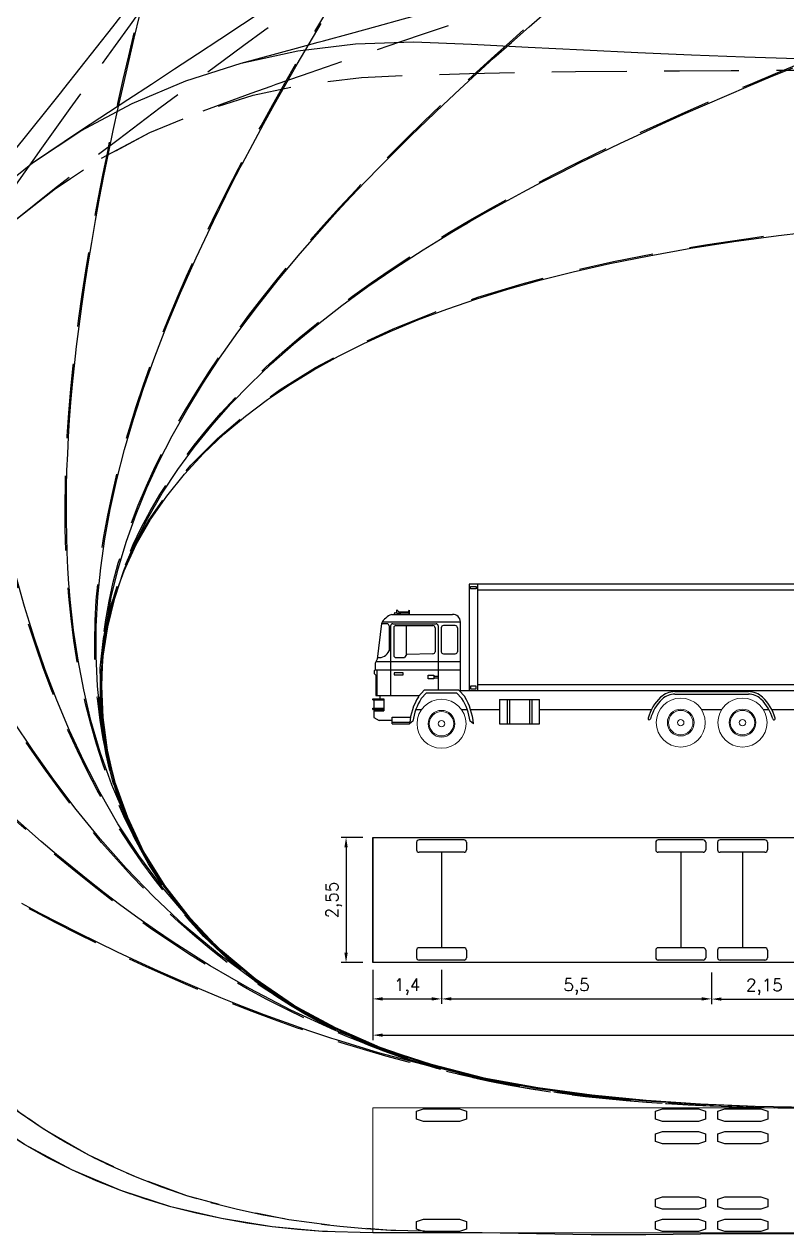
# Model space of a CAD drawing. Header units: millimetres. Extents: x -42.2 to 0, y -1.2 to 38.
# Drawn here: x -31.26 to -15.74, y -0.05 to 24.6 of the extents above; entities that cross this region are included whole.
import ezdxf

# ---------------------------------------------------------------- set-up
doc = ezdxf.new("R2010")
doc.units = ezdxf.units.MM
doc.linetypes.add('DASHEDX2', pattern=[1.5, 1, -0.5])
doc.styles.get("Standard").update_dxf_attribs({"font": 'romans'})
doc.dimstyles.new('ISO-25', dxfattribs={"dimtxt": 2.5, "dimasz": 2.5, "dimexe": 1.25, "dimexo": 0.625, "dimtad": 1, "dimtxsty": 'Standard', "dimcen": 2.5, "dimadec": 0, "dimazin": 0, "dimtfac": 1, "dimtmove": 0, "dimatfit": 3, "dimfxl": 1, "dimarcsym": 0})

# ---------------------------------------------------------------- blocks, each defined once
blk = doc.blocks.new('*U3516')
at = {"color": 1, "linetype": 'Continuous', "lineweight": 0, "ltscale": 1.524}
blk.add_lwpolyline([(0, 1.275), (-9.05, 1.275), (-9.05, -1.275), (0, -1.275), (0, 1.275), (0, 1.275)], close=True, dxfattribs=at)
at = {"color": 2, "linetype": 'Continuous', "ltscale": 1.524, "flags": 128}
for points in [[(-8.043, 1.043752), (-8.043, 1.202248), (-7.90076, 1.25), (-7.16924, 1.25), (-7.027, 1.202248), (-7.027, 1.043752), (-7.16924, 0.996), (-7.90076, 0.996)], [(-6.773, 1.043752), (-6.773, 1.202248), (-6.63076, 1.25), (-5.89924, 1.25), (-5.757, 1.202248), (-5.757, 1.043752), (-5.89924, 0.996), (-6.63076, 0.996)], [(-8.043, 0.586552), (-8.043, 0.745048), (-7.90076, 0.7928), (-7.16924, 0.7928), (-7.027, 0.745048), (-7.027, 0.586552), (-7.16924, 0.5388), (-7.90076, 0.5388)], [(-6.773, 0.586552), (-6.773, 0.745048), (-6.63076, 0.7928), (-5.89924, 0.7928), (-5.757, 0.745048), (-5.757, 0.586552), (-5.89924, 0.5388), (-6.63076, 0.5388)], [(-8.043, -0.745048), (-8.043, -0.586552), (-7.90076, -0.5388), (-7.16924, -0.5388), (-7.027, -0.586552), (-7.027, -0.745048), (-7.16924, -0.7928), (-7.90076, -0.7928)], [(-6.773, -0.745048), (-6.773, -0.586552), (-6.63076, -0.5388), (-5.89924, -0.5388), (-5.757, -0.586552), (-5.757, -0.745048), (-5.89924, -0.7928), (-6.63076, -0.7928)], [(-8.043, -1.202248), (-8.043, -1.043752), (-7.90076, -0.996), (-7.16924, -0.996), (-7.027, -1.043752), (-7.027, -1.202248), (-7.16924, -1.25), (-7.90076, -1.25)], [(-6.773, -1.202248), (-6.773, -1.043752), (-6.63076, -0.996), (-5.89924, -0.996), (-5.757, -1.043752), (-5.757, -1.202248), (-5.89924, -1.25), (-6.63076, -1.25)]]:
    blk.add_lwpolyline(points, close=True, dxfattribs=at)
blk = doc.blocks.new('*U3513')
at = {"color": 2, "linetype": 'Continuous', "ltscale": 1.524, "flags": 128}
for points in [[(-0.508, 1.043752), (-0.508, 1.202248), (-0.36576, 1.25), (0.36576, 1.25), (0.508, 1.202248), (0.508, 1.043752), (0.36576, 0.996), (-0.36576, 0.996)], [(-0.508, -1.202248), (-0.508, -1.043752), (-0.36576, -0.996), (0.36576, -0.996), (0.508, -1.043752), (0.508, -1.202248), (0.36576, -1.25), (-0.36576, -1.25)]]:
    blk.add_lwpolyline(points, close=True, dxfattribs=at)
at = {"rotation": 180}
blk.add_blockref('*U3516', (-1.4, 0), dxfattribs=at)
blk = doc.blocks.new('*U3518')
at = {"color": 1, "lineweight": 0}
blk.add_circle((0, 0), 0.0127, dxfattribs=at)
blk = doc.blocks.new('*U3520')
at = {"color": 1, "lineweight": 0}
blk.add_circle((0, 0), 0.0127, dxfattribs=at)
blk = doc.blocks.new('*D3539')
at = {"color": 0, "lineweight": -2, "transparency": 16777216}
for p, q in [((0, 1.277), (0, -0.1)), ((18.75, 1.277), (18.75, -0.1)), ((0.2, 0), (18.55, 0))]:
    blk.add_line(p, q, dxfattribs=at)
at = {"color": 0, "transparency": 16777216}
for points in [[(0.2, 0.033), (0.2, -0.033), (0, 0)], [(18.55, 0.033), (18.55, -0.033), (18.75, 0)]]:
    blk.add_solid(points, dxfattribs=at)
at = {"layer": 'Defpoints', "color": 0, "transparency": 16777216}
for p in [(0, 1.477), (18.75, 1.477), (18.75, 0)]:
    blk.add_point(p, dxfattribs=at)
at = {"color": 0, "transparency": 16777216, "insert": (9.375, 0.249), "char_height": 0.25, "attachment_point": 5}
blk.add_mtext('18,75', dxfattribs=at)
blk = doc.blocks.new('*D3540')
at = {"color": 0, "lineweight": -2, "transparency": 16777216}
for p, q in [((0, 1.327), (0, 0.638)), ((1.4, 1.327), (1.4, 0.638)), ((0.2, 0.738), (1.2, 0.738))]:
    blk.add_line(p, q, dxfattribs=at)
at = {"color": 0, "transparency": 16777216}
for points in [[(0.2, 0.772), (0.2, 0.705), (0, 0.738)], [(1.2, 0.772), (1.2, 0.705), (1.4, 0.738)]]:
    blk.add_solid(points, dxfattribs=at)
at = {"layer": 'Defpoints', "color": 0, "transparency": 16777216}
for p in [(0, 1.527), (1.4, 1.527), (1.4, 0.738)]:
    blk.add_point(p, dxfattribs=at)
at = {"color": 0, "transparency": 16777216, "insert": (0.7, 0.987), "char_height": 0.25, "attachment_point": 5}
blk.add_mtext('1,4', dxfattribs=at)
blk = doc.blocks.new('*D3541')
at = {"color": 0, "lineweight": -2, "transparency": 16777216}
for p, q in [((-0.2, 4.027), (-0.644, 4.027)), ((-0.544, 3.827), (-0.544, 1.677)), ((-0.2, 1.477), (-0.644, 1.477))]:
    blk.add_line(p, q, dxfattribs=at)
at = {"color": 0, "transparency": 16777216}
for points in [[(-0.577, 3.827), (-0.511, 3.827), (-0.544, 4.027)], [(-0.577, 1.677), (-0.511, 1.677), (-0.544, 1.477)]]:
    blk.add_solid(points, dxfattribs=at)
at = {"layer": 'Defpoints', "color": 0, "transparency": 16777216}
for p in [(0, 4.027), (-0.544, 1.477), (0, 1.477)]:
    blk.add_point(p, dxfattribs=at)
at = {"color": 0, "transparency": 16777216, "insert": (-0.793, 2.752), "char_height": 0.25, "attachment_point": 5, "rotation": 90}
blk.add_mtext('2,55', dxfattribs=at)
blk = doc.blocks.new('*D3542')
at = {"color": 0, "lineweight": -2, "transparency": 16777216}
for p, q in [((6.9, 1.277), (6.9, 0.638)), ((1.4, 1.127), (1.4, 0.638)), ((1.6, 0.738), (6.7, 0.738))]:
    blk.add_line(p, q, dxfattribs=at)
at = {"color": 0, "transparency": 16777216}
for points in [[(1.6, 0.772), (1.6, 0.705), (1.4, 0.738)], [(6.7, 0.772), (6.7, 0.705), (6.9, 0.738)]]:
    blk.add_solid(points, dxfattribs=at)
at = {"layer": 'Defpoints', "color": 0, "transparency": 16777216}
for p in [(1.4, 1.327), (6.9, 1.477), (6.9, 0.738)]:
    blk.add_point(p, dxfattribs=at)
at = {"color": 0, "transparency": 16777216, "insert": (4.15, 0.987), "char_height": 0.25, "attachment_point": 5}
blk.add_mtext('5,5', dxfattribs=at)
blk = doc.blocks.new('*D3543')
at = {"color": 0, "lineweight": -2, "transparency": 16777216}
for p, q in [((6.9, 1.277), (6.9, 0.634)), ((9.05, 1.277), (9.05, 0.634)), ((7.1, 0.734), (8.85, 0.734))]:
    blk.add_line(p, q, dxfattribs=at)
at = {"color": 0, "transparency": 16777216}
for points in [[(7.1, 0.768), (7.1, 0.701), (6.9, 0.734)], [(8.85, 0.768), (8.85, 0.701), (9.05, 0.734)]]:
    blk.add_solid(points, dxfattribs=at)
at = {"layer": 'Defpoints', "color": 0, "transparency": 16777216}
for p in [(6.9, 1.477), (9.05, 1.477), (9.05, 0.734)]:
    blk.add_point(p, dxfattribs=at)
at = {"color": 0, "transparency": 16777216, "insert": (7.975, 0.983), "char_height": 0.25, "attachment_point": 5}
blk.add_mtext('2,15', dxfattribs=at)
blk = doc.blocks.new('A$C05693579')
at = {"color": 0}
for p, q in [((1.964, 9.185), (1.964, 7.01)), ((9.05, 9.185), (1.964, 9.185)), ((1.991, 9.139), (2.105, 9.139)), ((1.991, 9.089), (1.991, 9.139)), ((2.105, 9.139), (2.105, 9.089)), ((2.132, 9.185), (2.132, 7.01)), ((2.105, 9.089), (1.991, 9.089)), ((5.192, 9.064), (2.132, 9.064)), ((9.05, 9.064), (5.192, 9.064)), ((0.489, 8.598), (0.489, 8.659)), ((0.489, 8.659), (0.531, 8.623)), ((0.729, 8.623), (0.75, 8.653)), ((0.75, 8.568), (0.75, 8.653)), ((0.196, 8.415), (1.786, 8.415)), ((0.383, 8.569), (1.625, 8.569)), ((0.447, 8.609), (0.594, 8.569)), ((0.447, 8.569), (0.447, 8.609)), ((0.518, 8.59), (0.531, 8.601)), ((0.531, 8.623), (0.729, 8.623)), ((0.531, 8.601), (0.727, 8.601)), ((0.727, 8.601), (0.75, 8.568)), ((1.786, 6.988), (1.786, 8.415)), ((0.176, 8.381), (0.091, 7.658)), ((0.289, 8.377), (0.175, 8.377)), ((0.333, 8.333), (0.333, 7.824)), ((0.364, 8.333), (0.364, 6.914)), ((0.408, 8.377), (1.288, 8.377)), ((0.428, 8.295), (0.428, 7.734)), ((0.472, 8.339), (1.224, 8.339)), ((0.689, 7.748), (0.689, 8.339)), ((1.268, 8.295), (1.268, 7.809)), ((1.332, 8.333), (1.332, 7.025)), ((1.395, 8.295), (1.395, 7.809)), ((1.679, 8.339), (1.439, 8.339)), ((1.723, 8.295), (1.723, 7.809)), ((0.091, 7.658), (0.046, 7.576)), ((0.472, 7.69), (0.644, 7.69)), ((0.689, 7.748), (0.644, 7.69)), ((1.226, 7.765), (0.689, 7.748)), ((1.439, 7.765), (1.679, 7.765)), ((0.027, 7.417), (0.046, 7.442)), ((0.027, 7.417), (0.027, 7.366)), ((0.046, 7.576), (0.046, 7.442)), ((0.046, 7.442), (1.786, 7.442)), ((0.063, 7.608), (1.786, 7.608)), ((0.084, 7.442), (0.084, 6.914)), ((0.027, 7.366), (0.059, 7.329)), ((0.059, 7.329), (0.059, 6.914)), ((0.434, 7.379), (0.434, 7.334)), ((0.619, 7.379), (0.434, 7.379)), ((0.434, 7.334), (0.619, 7.334)), ((0.619, 7.334), (0.619, 7.379)), ((1.128, 7.328), (1.243, 7.328)), ((1.128, 7.258), (1.128, 7.328)), ((1.243, 7.258), (1.128, 7.258)), ((1.243, 7.328), (1.243, 7.258)), ((1.243, 7.309), (1.332, 7.309)), ((1.243, 7.277), (1.332, 7.277)), ((0.059, 6.914), (0.947, 6.914)), ((0.147, 6.914), (0.147, 6.851)), ((0.928, 6.893), (1.046, 7.025)), ((0.987, 6.856), (1.092, 6.974)), ((1.754, 7.025), (1.046, 7.025)), ((1.092, 6.974), (1.708, 6.974)), ((1.813, 6.856), (1.708, 6.974)), ((1.872, 6.893), (1.754, 7.025)), ((9.05, 7.01), (1.786, 7.01)), ((1.991, 7.106), (1.991, 7.055)), ((2.105, 7.106), (1.991, 7.106)), ((1.991, 7.055), (2.105, 7.055)), ((2.105, 7.055), (2.105, 7.106)), ((5.192, 7.131), (2.132, 7.131)), ((9.05, 7.131), (5.192, 7.131)), ((6.15, 6.995), (7.65, 6.995)), ((6.15, 6.946), (7.65, 6.946)), ((0, 6.825), (0, 6.851)), ((0, 6.851), (0.224, 6.851)), ((0, 6.825), (0.224, 6.825)), ((0, 6.634), (0, 6.659)), ((0, 6.659), (0.224, 6.659)), ((0.021, 6.825), (0.021, 6.659)), ((0.224, 6.851), (0.224, 6.601)), ((2.579, 6.835), (2.579, 6.337)), ((2.579, 6.835), (3.393, 6.835)), ((2.735, 6.835), (2.735, 6.337)), ((2.781, 6.835), (2.781, 6.337)), ((3.191, 6.835), (3.191, 6.337)), ((3.238, 6.835), (3.238, 6.337)), ((3.393, 6.337), (3.393, 6.835)), ((0, 6.634), (0.224, 6.634)), ((0.021, 6.601), (0.021, 6.466)), ((0.021, 6.601), (0.224, 6.601)), ((0.021, 6.466), (0.128, 6.409)), ((0.396, 6.342), (0.396, 6.477)), ((0.396, 6.477), (0.768, 6.477)), ((0.877, 6.631), (0.994, 6.631)), ((1.806, 6.631), (1.923, 6.631)), ((1.992, 6.631), (2.579, 6.631)), ((3.393, 6.631), (4.638, 6.631)), ((4.638, 6.631), (5.675, 6.631)), ((6.692, 6.631), (7.108, 6.631)), ((6.913, 6.631), (7.032, 6.631)), ((7.087, 6.631), (7.108, 6.631)), ((7.95, 6.631), (8.066, 6.631)), ((0.396, 6.409), (0.128, 6.409)), ((0.396, 6.371), (0.752, 6.371)), ((0.396, 6.342), (0.749, 6.342)), ((0.817, 6.395), (0.749, 6.342)), ((2.051, 6.342), (1.983, 6.395)), ((2.579, 6.337), (3.393, 6.337))]:
    blk.add_line(p, q, dxfattribs=at)
for p, q in [((8.066, 6.631), (8.069, 6.631)), ((8.125, 6.631), (8.9, 6.631)), ((0, 4.027), (0, 1.477)), ((0, 4.027), (0, 1.477)), ((1.858, 3.977), (0.942, 3.977)), ((6.729, 3.977), (5.813, 3.977)), ((7.987, 3.977), (7.071, 3.977)), ((0.892, 3.927), (0.892, 3.773)), ((1.858, 3.723), (0.942, 3.723)), ((1.4, 3.723), (1.4, 1.781)), ((1.908, 3.927), (1.908, 3.773)), ((5.763, 3.927), (5.763, 3.773)), ((6.729, 3.723), (5.813, 3.723)), ((6.271, 3.723), (6.271, 1.781)), ((6.271, 3.723), (6.271, 1.781)), ((6.779, 3.927), (6.779, 3.773)), ((7.021, 3.927), (7.021, 3.773)), ((7.987, 3.723), (7.071, 3.723)), ((7.529, 3.723), (7.529, 1.781)), ((7.529, 3.723), (7.529, 1.781)), ((8.037, 3.927), (8.037, 3.773)), ((0.892, 1.731), (0.892, 1.577)), ((1.858, 1.781), (0.942, 1.781)), ((1.908, 1.731), (1.908, 1.577)), ((5.763, 1.731), (5.763, 1.577)), ((6.729, 1.781), (5.813, 1.781)), ((6.779, 1.731), (6.779, 1.577)), ((7.021, 1.731), (7.021, 1.577)), ((7.987, 1.781), (7.071, 1.781)), ((8.037, 1.731), (8.037, 1.577)), ((1.858, 1.527), (0.942, 1.527)), ((6.729, 1.527), (5.813, 1.527)), ((7.987, 1.527), (7.071, 1.527))]:
    blk.add_line(p, q)
for points in [[(0, 4.027), (9.05, 4.027)], [(9.05, 1.477), (0, 1.477), (0, 4.027)]]:
    blk.add_lwpolyline(points)
at = {"color": 0, "lineweight": 0}
for centre, radius in [((1.4, 6.342), 0.499), ((6.271, 6.364), 0.499), ((7.529, 6.364), 0.499), ((1.4, 6.342), 0.272), ((1.4, 6.342), 0.249), ((6.271, 6.364), 0.272), ((6.271, 6.364), 0.249), ((6.271, 6.364), 0.0652), ((7.529, 6.364), 0.272), ((7.529, 6.364), 0.249), ((7.529, 6.364), 0.0652), ((1.4, 6.342), 0.0652)]:
    blk.add_circle(centre, radius, dxfattribs=at)
at = {"color": 0}
for centre, radius, start, end in [((0.539, 8.189), 0.411, 112.2927, 152.0775), ((0.462, 8.589), 0.0251, 127.0968, 232.9032), ((1.625, 8.408), 0.161, 2.6914, 90), ((0.289, 8.333), 0.0438, 0, 90), ((0.408, 8.333), 0.0438, 90, 180), ((0.472, 8.295), 0.0438, 90, 180), ((1.224, 8.295), 0.0438, 0, 90), ((1.288, 8.333), 0.0438, 0, 90), ((1.439, 8.295), 0.0438, 90, 180), ((1.679, 8.295), 0.0438, 0, 90), ((0.123, 7.919), 0.231, 262.9766, 335.5086), ((0.472, 7.734), 0.0438, 180, 270), ((1.224, 7.809), 0.0438, 271.8873, 0), ((1.439, 7.809), 0.0438, 180, 270), ((1.679, 7.809), 0.0438, 270, 0), ((6.15, 6.576), 0.419, 90, 133.4637), ((6.15, 6.576), 0.37, 90, 133.4637), ((7.65, 6.576), 0.419, 46.5363, 90), ((7.65, 6.576), 0.37, 46.5363, 90), ((2.031, 6.231), 1.286, 149.0413, 175.071), ((2.013, 6.218), 1.209, 148.101, 171.5405), ((0.787, 6.218), 1.209, 8.4595, 31.899), ((0.769, 6.231), 1.286, 4.929, 30.9587), ((6.494, 6.213), 0.919, 133.4637, 164.8975), ((6.494, 6.213), 0.87, 133.4637, 164.8975), ((7.306, 6.213), 0.87, 15.1025, 46.5363), ((7.306, 6.213), 0.919, 15.1025, 46.5363), ((5.63, 6.446), 0.0247, 164.8975, 344.8975), ((8.17, 6.446), 0.0247, 195.1025, 15.1025)]:
    blk.add_arc(centre, radius, start, end, dxfattribs=at)
for centre, start, end in [((0.942, 3.927), 90, 180), ((1.858, 3.927), 0, 90), ((5.813, 3.927), 90, 180), ((6.729, 3.927), 0, 90), ((7.071, 3.927), 90, 180), ((7.987, 3.927), 0, 90), ((0.942, 3.773), 180, 270), ((1.858, 3.773), 270, 0), ((5.813, 3.773), 180, 270), ((6.729, 3.773), 270, 0), ((7.071, 3.773), 180, 270), ((7.987, 3.773), 270, 0), ((0.942, 1.731), 90, 180), ((1.858, 1.731), 0, 90), ((5.813, 1.731), 90, 180), ((6.729, 1.731), 0, 90), ((7.071, 1.731), 90, 180), ((7.987, 1.731), 0, 90), ((0.942, 1.577), 180, 270), ((1.858, 1.577), 270, 0), ((5.813, 1.577), 180, 270), ((6.729, 1.577), 270, 0), ((7.071, 1.577), 180, 270), ((7.987, 1.577), 270, 0)]:
    blk.add_arc(centre, 0.05, start, end)
dim = blk.add_linear_dim(base=(-0.544, 1.477), p1=(0, 4.027), p2=(0, 1.477), angle=270, dimstyle='ISO-25', override={"dimtxt": 0.25, "dimasz": 0.2, "dimexe": 0.1, "dimexo": 0.2, "dimgap": 0.1})
dim.commit()
dim.dimension.update_dxf_attribs({"geometry": '*D3541', "text_midpoint": (-0.793, 2.752)})
for base, p1, p2, picture, middle in [((1.4, 0.738), (0, 1.527), (1.4, 1.527), '*D3540', (0.7, 0.987)), ((18.75, 0), (0, 1.477), (18.75, 1.477), '*D3539', (9.375, 0.249)), ((6.9, 0.738), (1.4, 1.327), (6.9, 1.477), '*D3542', (4.15, 0.987)), ((9.05, 0.734), (6.9, 1.477), (9.05, 1.477), '*D3543', (7.975, 0.983))]:
    dim = blk.add_linear_dim(base=base, p1=p1, p2=p2, dimstyle='ISO-25', override={"dimtxt": 0.25, "dimasz": 0.2, "dimexe": 0.1, "dimexo": 0.2, "dimgap": 0.1})
    dim.commit()
    dim.dimension.update_dxf_attribs({"geometry": picture, "text_midpoint": middle})
blk = doc.blocks.new('PVT A')
at = {"color": 2, "linetype": 'DASHEDX2', "ltscale": 1.524, "flags": 128}
for points in [[(-31.001, 21.938), (-30.939, 22.025), (-30.632, 22.455), (-30.326, 22.884), (-30.02, 23.311), (-29.714, 23.737), (-29.408, 24.161), (-29.103, 24.584), (-28.799, 25.006), (-28.495, 25.427), (-28.191, 25.847), (-27.888, 26.266), (-27.585, 26.684), (-27.282, 27.102), (-26.98, 27.519), (-26.677, 27.936), (-26.376, 28.352), (-26.074, 28.767), (-25.773, 29.182), (-25.471, 29.597), (-25.171, 30.012), (-24.87, 30.426), (-24.569, 30.84), (-24.269, 31.254), (-23.968, 31.667), (-23.668, 32.08), (-23.368, 32.493), (-23.068, 32.906), (-22.769, 33.319), (-22.469, 33.732), (-22.169, 34.144), (-21.87, 34.556), (-21.57, 34.969), (-21.271, 35.381), (-20.971, 35.793), (-20.672, 36.205), (-20.374, 36.615), (-20.075, 37.027), (-19.776, 37.439), (-19.477, 37.85), (-19.341, 38.036)], [(-29.353, 22.252), (-28.924, 22.578), (-28.495, 22.901), (-28.067, 23.221), (-27.64, 23.539), (-27.215, 23.856), (-26.79, 24.17), (-26.365, 24.483), (-25.942, 24.794), (-25.52, 25.104), (-25.098, 25.413), (-24.678, 25.721), (-24.258, 26.028), (-23.838, 26.335), (-23.42, 26.64), (-23.002, 26.945), (-22.584, 27.249), (-22.167, 27.553), (-21.751, 27.856), (-21.334, 28.159), (-20.919, 28.462), (-20.503, 28.764), (-20.088, 29.066), (-19.674, 29.367), (-19.259, 29.668), (-18.845, 29.97), (-18.431, 30.27), (-18.018, 30.571), (-17.604, 30.872), (-17.191, 31.172), (-16.778, 31.472), (-16.365, 31.772), (-15.952, 32.072), (-15.539, 32.372), (-15.127, 32.672), (-14.714, 32.971), (-14.302, 33.271), (-13.89, 33.571), (-13.478, 33.87), (-13.066, 34.169), (-12.656, 34.467), (-12.243, 34.767), (-11.831, 35.066), (-11.419, 35.366), (-11.007, 35.665), (-10.596, 35.964), (-10.184, 36.263), (-9.772, 36.562), (-9.36, 36.862), (-8.949, 37.161), (-8.537, 37.46), (-8.125, 37.759), (-7.743, 38.036)], [(-28.608, 7.311), (-28.643, 7.369), (-28.814, 7.666), (-28.973, 7.974), (-29.12, 8.293), (-29.254, 8.623), (-29.375, 8.963), (-29.482, 9.314), (-29.575, 9.675), (-29.655, 10.046), (-29.719, 10.426), (-29.769, 10.816), (-29.805, 11.213), (-29.825, 11.617), (-29.83, 12.028), (-29.821, 12.446), (-29.797, 12.868), (-29.759, 13.296), (-29.707, 13.727), (-29.641, 14.162), (-29.562, 14.599), (-29.47, 15.039), (-29.366, 15.48), (-29.25, 15.923), (-29.123, 16.366), (-28.985, 16.81), (-28.837, 17.254), (-28.679, 17.698), (-28.511, 18.142), (-28.336, 18.585), (-28.152, 19.027), (-27.96, 19.469), (-27.761, 19.909), (-27.555, 20.349), (-27.343, 20.788), (-27.125, 21.225), (-26.901, 21.661), (-26.672, 22.097), (-26.439, 22.531), (-26.2, 22.963), (-25.957, 23.395), (-25.711, 23.826), (-25.461, 24.255), (-25.207, 24.684), (-24.95, 25.111), (-24.69, 25.538), (-24.427, 25.963), (-24.162, 26.388), (-23.894, 26.812), (-23.624, 27.235), (-23.352, 27.657), (-23.078, 28.079), (-22.802, 28.5), (-22.525, 28.92), (-22.246, 29.34), (-21.965, 29.759), (-21.683, 30.177), (-21.4, 30.595), (-21.116, 31.013), (-20.831, 31.43), (-20.545, 31.846), (-20.257, 32.263), (-19.969, 32.679), (-19.681, 33.094), (-19.391, 33.509), (-19.101, 33.924), (-18.81, 34.339), (-18.518, 34.753), (-18.227, 35.168), (-17.934, 35.581), (-17.641, 35.995), (-17.348, 36.409), (-17.054, 36.822), (-16.76, 37.235), (-16.465, 37.648), (-16.347, 37.814)], [(-27.745, 0.679), (-27.95, 0.742), (-28.46, 0.915), (-28.964, 1.11), (-29.461, 1.326), (-29.95, 1.566), (-30.429, 1.829), (-30.897, 2.117), (-31.351, 2.428), (-31.79, 2.763), (-32.212, 3.123), (-32.615, 3.507), (-32.996, 3.914), (-33.354, 4.345), (-33.687, 4.797), (-33.991, 5.27), (-34.266, 5.761), (-34.515, 6.262), (-34.741, 6.774), (-34.943, 7.296), (-35.121, 7.826), (-35.275, 8.365), (-35.403, 8.91), (-35.506, 9.46), (-35.584, 10.014), (-35.635, 10.572), (-35.663, 11.128), (-35.683, 11.677), (-35.7, 12.223), (-35.715, 12.767), (-35.727, 13.309), (-35.737, 13.848), (-35.746, 14.385), (-35.753, 14.919), (-35.759, 15.452), (-35.764, 15.983), (-35.768, 16.512), (-35.772, 17.039), (-35.775, 17.565), (-35.777, 18.089), (-35.779, 18.613), (-35.781, 19.135), (-35.783, 19.656), (-35.784, 20.176), (-35.785, 20.695), (-35.786, 21.213), (-35.786, 21.73), (-35.787, 22.247), (-35.787, 22.763), (-35.788, 23.279), (-35.788, 23.794), (-35.788, 24.308), (-35.788, 24.822), (-35.789, 25.336), (-35.789, 25.849), (-35.789, 26.362), (-35.789, 26.875), (-35.789, 27.387), (-35.789, 27.899), (-35.789, 28.411), (-35.789, 28.923), (-35.789, 29.434), (-35.789, 29.945), (-35.789, 30.457), (-35.79, 30.968), (-35.79, 31.478), (-35.79, 31.989), (-35.79, 32.5), (-35.79, 33.01), (-35.79, 33.521), (-35.79, 34.029), (-35.79, 34.539), (-35.79, 35.05), (-35.79, 35.56), (-35.79, 36.07), (-35.79, 36.172)], [(-28.899, 7.794), (-29.041, 8.079), (-29.171, 8.371), (-29.288, 8.672), (-29.392, 8.98), (-29.482, 9.296), (-29.558, 9.619), (-29.619, 9.951), (-29.665, 10.29), (-29.696, 10.637), (-29.711, 10.99), (-29.709, 11.351), (-29.691, 11.718), (-29.657, 12.09), (-29.605, 12.468), (-29.536, 12.85), (-29.451, 13.236), (-29.349, 13.624), (-29.23, 14.015), (-29.095, 14.408), (-28.944, 14.801), (-28.778, 15.195), (-28.597, 15.588), (-28.402, 15.98), (-28.193, 16.372), (-27.971, 16.761), (-27.737, 17.148), (-27.491, 17.533), (-27.234, 17.916), (-26.966, 18.295), (-26.688, 18.672), (-26.401, 19.045), (-26.105, 19.415), (-25.801, 19.783), (-25.49, 20.147), (-25.171, 20.507), (-24.846, 20.865), (-24.514, 21.22), (-24.177, 21.571), (-23.834, 21.92), (-23.486, 22.266), (-23.134, 22.609), (-22.777, 22.949), (-22.417, 23.287), (-22.052, 23.623), (-21.685, 23.956), (-21.314, 24.288), (-20.94, 24.617), (-20.563, 24.944), (-20.184, 25.269), (-19.802, 25.593), (-19.418, 25.915), (-19.032, 26.235), (-18.644, 26.554), (-18.255, 26.872), (-17.864, 27.188), (-17.471, 27.503), (-17.077, 27.817), (-16.682, 28.13), (-16.286, 28.442), (-15.888, 28.753), (-15.49, 29.063), (-15.09, 29.372), (-14.69, 29.681), (-14.288, 29.988), (-13.886, 30.296), (-13.484, 30.602), (-13.081, 30.908), (-12.677, 31.214), (-12.272, 31.519), (-11.867, 31.823), (-11.462, 32.128), (-11.056, 32.431), (-10.65, 32.735), (-10.406, 32.917)], [(-26.233, 23.339), (-26.131, 23.375), (-25.62, 23.554), (-25.111, 23.731), (-24.604, 23.905), (-24.098, 24.077), (-23.594, 24.248), (-23.092, 24.417), (-22.59, 24.584), (-22.09, 24.75), (-21.592, 24.916), (-21.095, 25.08), (-20.598, 25.243), (-20.103, 25.406), (-19.609, 25.568), (-19.115, 25.73), (-18.623, 25.891), (-18.131, 26.052), (-17.64, 26.212), (-17.149, 26.372), (-16.66, 26.532), (-16.17, 26.691), (-15.681, 26.85), (-15.193, 27.009), (-14.705, 27.168), (-14.217, 27.327), (-13.73, 27.485), (-13.243, 27.644), (-12.756, 27.802), (-12.27, 27.96), (-11.784, 28.118), (-11.298, 28.276), (-10.812, 28.434), (-10.327, 28.592), (-9.841, 28.75), (-9.356, 28.907), (-8.871, 29.065), (-8.386, 29.222), (-7.901, 29.38), (-7.417, 29.538), (-6.932, 29.695), (-6.447, 29.852), (-5.965, 30.009), (-5.481, 30.167), (-4.996, 30.324), (-4.512, 30.481), (-4.154, 30.598)], [(-20.948, 2.911), (-21.026, 2.924), (-21.413, 2.993), (-21.793, 3.069), (-22.168, 3.152), (-22.536, 3.243), (-22.897, 3.342), (-23.251, 3.448), (-23.599, 3.563), (-23.939, 3.686), (-24.272, 3.817), (-24.597, 3.956), (-24.915, 4.105), (-25.23, 4.264), (-25.539, 4.433), (-25.842, 4.614), (-26.139, 4.805), (-26.428, 5.008), (-26.71, 5.222), (-26.984, 5.449), (-27.249, 5.687), (-27.505, 5.939), (-27.753, 6.202), (-27.991, 6.479), (-28.22, 6.769), (-28.439, 7.071), (-28.648, 7.387), (-28.846, 7.715), (-29.033, 8.056), (-29.208, 8.409), (-29.373, 8.774), (-29.525, 9.15), (-29.666, 9.537), (-29.794, 9.934), (-29.911, 10.341), (-30.015, 10.756), (-30.107, 11.18), (-30.187, 11.611), (-30.255, 12.049), (-30.312, 12.494), (-30.357, 12.944), (-30.391, 13.399), (-30.415, 13.858), (-30.428, 14.322), (-30.432, 14.789), (-30.426, 15.259), (-30.41, 15.732), (-30.387, 16.208), (-30.354, 16.685), (-30.314, 17.164), (-30.267, 17.645), (-30.212, 18.127), (-30.151, 18.61), (-30.083, 19.094), (-30.01, 19.578), (-29.931, 20.064), (-29.846, 20.549), (-29.757, 21.035), (-29.663, 21.522), (-29.565, 22.008), (-29.463, 22.495), (-29.356, 22.982), (-29.247, 23.469), (-29.134, 23.956), (-29.018, 24.443), (-28.899, 24.929), (-28.777, 25.416), (-28.653, 25.903), (-28.526, 26.39), (-28.397, 26.876), (-28.266, 27.363), (-28.134, 27.849), (-27.999, 28.336), (-27.863, 28.822), (-27.725, 29.308), (-27.67, 29.502)], [(-29.52, 9.397), (-29.535, 9.457), (-29.6, 9.757), (-29.652, 10.061), (-29.69, 10.37), (-29.713, 10.683), (-29.721, 11.001), (-29.714, 11.322), (-29.69, 11.647), (-29.65, 11.975), (-29.593, 12.307), (-29.519, 12.642), (-29.427, 12.979), (-29.318, 13.319), (-29.19, 13.659), (-29.045, 14.001), (-28.881, 14.342), (-28.7, 14.683), (-28.501, 15.022), (-28.285, 15.359), (-28.053, 15.693), (-27.804, 16.024), (-27.54, 16.351), (-27.261, 16.674), (-26.968, 16.992), (-26.662, 17.304), (-26.342, 17.612), (-26.011, 17.913), (-25.668, 18.209), (-25.315, 18.498), (-24.952, 18.782), (-24.58, 19.06), (-24.2, 19.332), (-23.811, 19.598), (-23.415, 19.859), (-23.012, 20.114), (-22.603, 20.363), (-22.188, 20.608), (-21.768, 20.847), (-21.342, 21.081), (-20.913, 21.311), (-20.479, 21.537), (-20.041, 21.758), (-19.599, 21.975), (-19.154, 22.188), (-18.707, 22.398), (-18.256, 22.605), (-17.803, 22.808), (-17.347, 23.008), (-16.89, 23.205), (-16.43, 23.4), (-15.969, 23.592), (-15.505, 23.781), (-15.041, 23.969), (-14.574, 24.154), (-14.107, 24.337), (-13.638, 24.519), (-13.168, 24.699), (-12.697, 24.877), (-12.225, 25.054), (-11.752, 25.229), (-11.279, 25.403), (-10.804, 25.576), (-10.329, 25.747), (-9.854, 25.918), (-9.377, 26.088), (-8.9, 26.256), (-8.423, 26.424), (-7.945, 26.591), (-7.467, 26.758), (-6.988, 26.923), (-6.509, 27.089), (-6.03, 27.253), (-5.55, 27.417), (-5.07, 27.58), (-4.878, 27.646)], [(-18.59, 2.641), (-19.009, 2.675), (-19.423, 2.713), (-19.832, 2.757), (-20.24, 2.807), (-20.649, 2.865), (-21.057, 2.93), (-21.463, 3.004), (-21.866, 3.087), (-22.266, 3.18), (-22.663, 3.283), (-23.056, 3.398), (-23.446, 3.524), (-23.832, 3.662), (-24.214, 3.812), (-24.592, 3.975), (-24.966, 4.151), (-25.335, 4.34), (-25.701, 4.542), (-26.061, 4.757), (-26.418, 4.985), (-26.769, 5.226), (-27.115, 5.48), (-27.457, 5.747), (-27.793, 6.026), (-28.123, 6.317), (-28.448, 6.619), (-28.767, 6.933), (-29.08, 7.258), (-29.387, 7.592), (-29.688, 7.937), (-29.983, 8.291), (-30.272, 8.654), (-30.555, 9.025), (-30.833, 9.404), (-31.104, 9.791), (-31.37, 10.184), (-31.63, 10.584), (-31.885, 10.99), (-32.135, 11.402), (-32.38, 11.819), (-32.619, 12.24), (-32.854, 12.667), (-33.085, 13.097), (-33.311, 13.532), (-33.533, 13.97), (-33.751, 14.412), (-33.966, 14.856), (-34.177, 15.304), (-34.384, 15.754), (-34.588, 16.207), (-34.789, 16.662), (-34.988, 17.119), (-35.183, 17.579), (-35.377, 18.04), (-35.567, 18.502), (-35.756, 18.967), (-35.942, 19.432), (-36.127, 19.899), (-36.309, 20.367), (-36.49, 20.837), (-36.669, 21.307), (-36.847, 21.779), (-37.023, 22.251), (-37.198, 22.724), (-37.371, 23.198), (-37.544, 23.673), (-37.715, 24.148), (-37.885, 24.624), (-38.055, 25.101), (-38.223, 25.578), (-38.391, 26.055), (-38.558, 26.533), (-38.724, 27.011), (-38.824, 27.299)], [(-35.275, 8.365), (-35.506, 9.46), (-35.635, 10.572), (-35.662, 11.691), (-35.585, 12.808), (-35.405, 13.913), (-35.125, 14.996), (-34.745, 16.049), (-34.27, 17.063), (-33.704, 18.029), (-33.051, 18.938), (-32.317, 19.783), (-31.508, 20.557), (-30.631, 21.253), (-29.694, 21.865), (-28.705, 22.389), (-27.671, 22.818), (-26.602, 23.151), (-25.507, 23.384), (-24.395, 23.514), (-23.289, 23.562), (-22.197, 23.594), (-21.115, 23.617), (-20.042, 23.632), (-18.978, 23.644), (-17.92, 23.651), (-16.868, 23.657), (-15.822, 23.661), (-14.78, 23.663), (-13.741, 23.665), (-12.706, 23.666), (-11.673, 23.667), (-10.642, 23.668), (-9.614, 23.668), (-8.586, 23.669), (-7.56, 23.669), (-6.535, 23.669), (-5.511, 23.669), (-4.49, 23.669), (-4.154, 23.669)], [(-22.767, 0.009), (-23.799, 0.035), (-24.837, 0.112), (-25.879, 0.251), (-26.919, 0.459), (-27.95, 0.742), (-28.964, 1.11), (-29.95, 1.566), (-30.897, 2.117), (-31.79, 2.763), (-32.615, 3.507), (-33.354, 4.345), (-33.991, 5.27), (-34.515, 6.262), (-34.943, 7.296), (-35.275, 8.365), (-35.506, 9.46), (-35.635, 10.572), (-35.662, 11.691), (-35.585, 12.808), (-35.405, 13.913), (-35.125, 14.996), (-34.745, 16.049), (-34.27, 17.063), (-33.704, 18.029), (-33.051, 18.938), (-32.317, 19.783), (-31.508, 20.557), (-30.631, 21.253), (-29.694, 21.865), (-28.705, 22.389), (-27.671, 22.818), (-26.643, 23.193), (-26.233, 23.339)], [(-22.767, 0.009), (-23.799, 0.035), (-24.837, 0.112), (-25.879, 0.251), (-26.919, 0.459), (-27.95, 0.742), (-28.964, 1.11), (-29.95, 1.566), (-30.897, 2.117), (-31.79, 2.763), (-32.615, 3.507), (-33.354, 4.345), (-33.991, 5.27), (-34.515, 6.262), (-34.943, 7.296), (-35.275, 8.365), (-35.506, 9.46), (-35.635, 10.572), (-35.662, 11.691), (-35.585, 12.808), (-35.405, 13.913), (-35.125, 14.996), (-34.745, 16.049), (-34.27, 17.063), (-33.704, 18.029), (-33.051, 18.938), (-32.317, 19.783), (-31.508, 20.557), (-30.646, 21.255), (-29.784, 21.923), (-29.353, 22.252)], [(-22.767, 0.009), (-23.799, 0.035), (-24.837, 0.112), (-25.879, 0.251), (-26.919, 0.459), (-27.95, 0.742), (-28.964, 1.11), (-29.95, 1.566), (-30.897, 2.117), (-31.79, 2.763), (-32.615, 3.507), (-33.354, 4.345), (-33.991, 5.27), (-34.515, 6.262), (-34.943, 7.296), (-35.275, 8.365), (-35.506, 9.46), (-35.635, 10.572), (-35.662, 11.691), (-35.585, 12.808), (-35.405, 13.913), (-35.125, 14.996), (-34.745, 16.049), (-34.27, 17.063), (-33.704, 18.029), (-33.092, 18.941), (-32.478, 19.837), (-31.862, 20.72), (-31.247, 21.592), (-31.001, 21.938)], [(-20.633, 2.862), (-21.413, 2.993), (-22.168, 3.152), (-22.897, 3.342), (-23.599, 3.563), (-24.272, 3.817), (-24.914, 4.104), (-25.524, 4.424), (-26.1, 4.777), (-26.639, 5.161), (-27.141, 5.576), (-27.604, 6.019), (-28.025, 6.49), (-28.403, 6.984), (-28.736, 7.501), (-29.023, 8.036), (-29.263, 8.588), (-29.454, 9.152), (-29.595, 9.725), (-29.687, 10.304), (-29.728, 10.889), (-29.717, 11.486), (-29.649, 12.087), (-29.521, 12.689), (-29.33, 13.29), (-29.071, 13.887), (-28.742, 14.478), (-28.342, 15.057), (-27.87, 15.62), (-27.33, 16.161), (-26.723, 16.675), (-26.056, 17.158), (-25.334, 17.607), (-24.565, 18.019), (-23.753, 18.395), (-22.905, 18.735), (-22.028, 19.039), (-21.126, 19.311), (-20.204, 19.552), (-19.266, 19.764), (-18.314, 19.951), (-17.35, 20.114), (-16.377, 20.257), (-15.397, 20.382), (-14.41, 20.491), (-13.417, 20.585), (-12.421, 20.666), (-11.421, 20.737), (-10.418, 20.798), (-9.413, 20.851), (-9.011, 20.87)], [(-11.416, 2.503), (-11.615, 2.502), (-12.111, 2.501), (-12.605, 2.5), (-13.095, 2.499), (-13.581, 2.5), (-14.063, 2.501), (-14.541, 2.504), (-15.015, 2.508), (-15.483, 2.515), (-15.946, 2.523), (-16.403, 2.535), (-16.854, 2.549), (-17.299, 2.566), (-17.736, 2.587), (-18.167, 2.612), (-18.59, 2.641), (-19.009, 2.675), (-19.423, 2.713), (-19.832, 2.757), (-20.235, 2.806), (-20.633, 2.862), (-21.026, 2.924), (-21.413, 2.993), (-21.793, 3.069), (-22.168, 3.152), (-22.537, 3.243), (-22.904, 3.344), (-23.268, 3.454), (-23.63, 3.574), (-23.986, 3.706), (-24.339, 3.848), (-24.686, 4.002), (-25.027, 4.168), (-25.363, 4.346), (-25.693, 4.537), (-26.016, 4.741), (-26.334, 4.959), (-26.645, 5.19), (-26.949, 5.435), (-27.246, 5.694), (-27.536, 5.967), (-27.819, 6.253), (-28.093, 6.553), (-28.36, 6.866), (-28.619, 7.192), (-28.869, 7.531), (-29.11, 7.882), (-29.342, 8.244), (-29.566, 8.617), (-29.78, 9.001), (-29.986, 9.395), (-30.182, 9.798), (-30.369, 10.21), (-30.547, 10.63), (-30.717, 11.058), (-30.878, 11.492), (-31.03, 11.933), (-31.175, 12.38), (-31.311, 12.833), (-31.44, 13.29), (-31.562, 13.753), (-31.676, 14.219), (-31.784, 14.689), (-31.885, 15.163), (-31.98, 15.64), (-32.069, 16.12), (-32.153, 16.602), (-32.231, 17.087), (-32.305, 17.574), (-32.373, 18.063), (-32.437, 18.554), (-32.497, 19.047), (-32.553, 19.541), (-32.605, 20.036), (-32.615, 20.135)], [(-12.111, 2.501), (-12.605, 2.5), (-13.095, 2.499), (-13.581, 2.5), (-14.063, 2.501), (-14.541, 2.504), (-15.015, 2.508), (-15.483, 2.515), (-15.946, 2.523), (-16.403, 2.535), (-16.854, 2.549), (-17.299, 2.566), (-17.742, 2.588), (-18.186, 2.613), (-18.632, 2.645), (-19.076, 2.682), (-19.52, 2.726), (-19.962, 2.777), (-20.402, 2.836), (-20.84, 2.905), (-21.276, 2.982), (-21.71, 3.069), (-22.142, 3.166), (-22.571, 3.274), (-22.998, 3.392), (-23.422, 3.521), (-23.844, 3.662), (-24.264, 3.813), (-24.681, 3.976), (-25.096, 4.15), (-25.507, 4.335), (-25.917, 4.531), (-26.323, 4.738), (-26.726, 4.955), (-27.127, 5.183), (-27.524, 5.42), (-27.918, 5.667), (-28.309, 5.924), (-28.697, 6.19), (-29.081, 6.464), (-29.462, 6.746), (-29.84, 7.037), (-30.214, 7.335), (-30.585, 7.64), (-30.953, 7.952), (-31.317, 8.27), (-31.678, 8.595), (-32.036, 8.925), (-32.392, 9.26), (-32.744, 9.601), (-33.093, 9.946), (-33.44, 10.296), (-33.784, 10.65), (-34.125, 11.008), (-34.464, 11.37), (-34.801, 11.735), (-35.135, 12.103), (-35.467, 12.474), (-35.797, 12.848), (-36.126, 13.225), (-36.452, 13.604), (-36.777, 13.986), (-37.1, 14.369), (-37.421, 14.755), (-37.741, 15.142), (-38.06, 15.531), (-38.377, 15.922), (-38.693, 16.314), (-39.008, 16.708), (-39.322, 17.103), (-39.635, 17.499), (-39.947, 17.896), (-40.258, 18.294), (-40.568, 18.694), (-40.754, 18.934)], [(-28.46, 0.915), (-28.964, 1.11), (-29.461, 1.326), (-29.95, 1.566), (-30.429, 1.829), (-30.897, 2.117), (-31.351, 2.428), (-31.79, 2.763), (-32.212, 3.123), (-32.615, 3.507), (-32.996, 3.914), (-33.354, 4.345), (-33.689, 4.777), (-34.021, 5.208), (-34.349, 5.638), (-34.674, 6.068), (-34.997, 6.497), (-35.317, 6.925), (-35.635, 7.352), (-35.951, 7.778), (-36.265, 8.203), (-36.578, 8.627), (-36.889, 9.05), (-37.199, 9.473), (-37.508, 9.894), (-37.816, 10.315), (-38.123, 10.735), (-38.43, 11.155), (-38.735, 11.574), (-39.04, 11.992), (-39.344, 12.41), (-39.648, 12.827), (-39.952, 13.244), (-40.255, 13.66), (-40.557, 14.076), (-40.86, 14.491), (-41.162, 14.907), (-41.463, 15.322), (-41.765, 15.736), (-42.066, 16.151), (-42.154, 16.272)], [(-7.481, 2.509), (-7.583, 2.509), (-8.09, 2.509), (-8.598, 2.508), (-9.104, 2.508), (-9.609, 2.507), (-10.114, 2.506), (-10.616, 2.505), (-11.117, 2.504), (-11.615, 2.502), (-12.111, 2.501), (-12.605, 2.5), (-13.095, 2.499), (-13.581, 2.5), (-14.063, 2.501), (-14.541, 2.504), (-15.015, 2.508), (-15.49, 2.515), (-15.965, 2.524), (-16.44, 2.536), (-16.915, 2.552), (-17.388, 2.573), (-17.861, 2.599), (-18.333, 2.631), (-18.803, 2.669), (-19.272, 2.713), (-19.74, 2.765), (-20.207, 2.824), (-20.672, 2.891), (-21.137, 2.965), (-21.6, 3.048), (-22.062, 3.139), (-22.523, 3.238), (-22.983, 3.345), (-23.442, 3.461), (-23.899, 3.585), (-24.356, 3.716), (-24.812, 3.856), (-25.266, 4.004), (-25.719, 4.159), (-26.171, 4.321), (-26.622, 4.491), (-27.072, 4.667), (-27.52, 4.85), (-27.967, 5.04), (-28.412, 5.236), (-28.857, 5.437), (-29.3, 5.645), (-29.741, 5.858), (-30.182, 6.076), (-30.621, 6.299), (-31.058, 6.526), (-31.495, 6.758), (-31.93, 6.994), (-32.364, 7.234), (-32.797, 7.478), (-33.228, 7.726), (-33.659, 7.976), (-34.088, 8.23), (-34.517, 8.487), (-34.944, 8.746), (-35.371, 9.009), (-35.797, 9.273), (-36.221, 9.54), (-36.645, 9.809), (-37.068, 10.08), (-37.491, 10.353), (-37.913, 10.628), (-38.334, 10.904), (-38.754, 11.182), (-39.174, 11.461), (-39.593, 11.742), (-40.012, 12.024), (-40.43, 12.307), (-40.848, 12.591), (-41.015, 12.705)], [(-23.695, 0.03), (-23.799, 0.035), (-24.317, 0.066), (-24.837, 0.112), (-25.358, 0.174), (-25.879, 0.251), (-26.4, 0.346), (-26.919, 0.459), (-27.436, 0.59), (-27.95, 0.742), (-28.46, 0.915), (-28.964, 1.11), (-29.461, 1.326), (-29.95, 1.566), (-30.429, 1.829), (-30.897, 2.117), (-31.349, 2.424), (-31.789, 2.732), (-32.226, 3.04), (-32.661, 3.348), (-33.094, 3.655), (-33.525, 3.962), (-33.953, 4.269), (-34.381, 4.575), (-34.806, 4.881), (-35.231, 5.186), (-35.654, 5.491), (-36.076, 5.796), (-36.497, 6.1), (-36.917, 6.404), (-37.336, 6.707), (-37.754, 7.01), (-38.172, 7.313), (-38.589, 7.616), (-39.006, 7.918), (-39.422, 8.22), (-39.838, 8.521), (-40.253, 8.823), (-40.668, 9.124), (-41.083, 9.425), (-41.497, 9.726), (-41.911, 10.026), (-42.154, 10.203)], [(-22.767, 0.009), (-23.799, 0.035), (-24.837, 0.112), (-25.879, 0.251), (-26.919, 0.459), (-27.95, 0.742), (-28.964, 1.11), (-29.95, 1.566), (-30.897, 2.117), (-31.79, 2.763), (-32.615, 3.507), (-33.354, 4.345), (-33.991, 5.27), (-34.515, 6.262), (-34.943, 7.296), (-35.275, 8.365)]]:
    blk.add_lwpolyline(points, dxfattribs=at)
at = {"color": 1, "linetype": 'Continuous', "ltscale": 1.524, "flags": 128}
for points in [[(-30.528, 23.194), (-30.461, 23.279), (-30.125, 23.703), (-29.792, 24.126), (-29.462, 24.547), (-29.134, 24.966)], [(-30.348, 13.138), (-30.353, 13.201), (-30.374, 13.521), (-30.389, 13.845), (-30.4, 14.171), (-30.406, 14.501), (-30.407, 14.834), (-30.403, 15.17), (-30.394, 15.508), (-30.38, 15.85), (-30.362, 16.194), (-30.34, 16.541), (-30.313, 16.893), (-30.28, 17.26), (-30.242, 17.642), (-30.198, 18.036), (-30.148, 18.442), (-30.092, 18.858), (-30.03, 19.282), (-29.963, 19.715), (-29.89, 20.155), (-29.812, 20.601), (-29.729, 21.052), (-29.641, 21.507), (-29.548, 21.967), (-29.451, 22.431), (-29.35, 22.897), (-29.245, 23.366), (-29.136, 23.838), (-29.024, 24.311), (-28.908, 24.786)], [(-28.676, 23.378), (-28.206, 23.686), (-27.739, 23.992), (-27.278, 24.295), (-26.82, 24.597), (-26.367, 24.898)], [(-26.864, 21.68), (-26.822, 21.759), (-26.611, 22.158), (-26.393, 22.561), (-26.169, 22.967), (-25.94, 23.376), (-25.705, 23.786), (-25.465, 24.198), (-25.221, 24.611)], [(-24.883, 20.787), (-24.604, 21.087), (-24.315, 21.392), (-24.016, 21.7), (-23.707, 22.012), (-23.39, 22.325), (-23.065, 22.64), (-22.733, 22.957), (-22.395, 23.274), (-22.05, 23.592), (-21.699, 23.91), (-21.343, 24.228), (-20.983, 24.545), (-20.618, 24.863)], [(-29.092, 0.773), (-29.294, 0.846), (-30.293, 1.267), (-31.261, 1.786), (-32.184, 2.407)], [(-27.779, 6.247), (-27.898, 6.374), (-28.45, 7.017), (-28.934, 7.668), (-29.358, 8.317), (-29.728, 8.957), (-30.054, 9.589), (-30.344, 10.215), (-30.603, 10.834), (-30.837, 11.453), (-31.055, 12.087), (-31.257, 12.737), (-31.444, 13.401)], [(-25.279, 24.232), (-25.169, 24.262), (-24.622, 24.41), (-24.08, 24.557), (-23.543, 24.704), (-23.011, 24.849), (-22.483, 24.995), (-21.959, 25.141), (-21.439, 25.287), (-20.922, 25.433), (-20.409, 25.58), (-19.898, 25.727), (-19.389, 25.875), (-18.883, 26.023), (-18.379, 26.172), (-17.877, 26.321), (-17.376, 26.471), (-16.877, 26.621), (-16.38, 26.772), (-15.883, 26.923), (-15.388, 27.075)], [(-22.256, 20.539), (-22.188, 20.579), (-21.842, 20.777), (-21.483, 20.976), (-21.112, 21.177), (-20.731, 21.378), (-20.34, 21.579), (-19.941, 21.78), (-19.533, 21.979), (-19.119, 22.178), (-18.698, 22.375), (-18.271, 22.57), (-17.839, 22.765), (-17.401, 22.957), (-16.96, 23.148), (-16.514, 23.337), (-16.065, 23.525), (-15.613, 23.71)], [(-32.02, 21.032), (-31.097, 21.773), (-30.11, 22.426), (-29.067, 22.985), (-27.977, 23.446), (-26.849, 23.804), (-25.692, 24.056), (-24.518, 24.201), (-23.335, 24.237), (-22.156, 24.188), (-21.003, 24.132), (-19.874, 24.076), (-18.766, 24.024), (-17.674, 23.977), (-16.596, 23.935), (-15.528, 23.898)], [(-15.267, -0.033), (-16.379, -0.036), (-17.492, -0.044), (-18.606, -0.053), (-19.72, -0.055), (-20.832, -0.034), (-21.942, -0.016), (-23.054, -0.016), (-24.167, -0.016), (-24.167, -0.016), (-25.188, 0.015), (-26.216, 0.109), (-27.247, 0.274), (-28.276, 0.517), (-29.294, 0.846), (-30.293, 1.267), (-31.261, 1.786), (-32.184, 2.407)], [(-32.02, 21.032), (-31.097, 21.773), (-30.11, 22.426), (-29.067, 22.985), (-27.977, 23.446), (-26.849, 23.804), (-25.722, 24.112), (-25.279, 24.232)], [(-15.267, -0.033), (-16.379, -0.036), (-17.492, -0.044), (-18.606, -0.053), (-19.72, -0.055), (-20.832, -0.034), (-21.942, -0.016), (-23.054, -0.016), (-24.167, -0.016), (-24.167, -0.016), (-25.188, 0.015), (-26.216, 0.109), (-27.247, 0.274), (-28.276, 0.517), (-29.294, 0.846), (-30.293, 1.267), (-31.261, 1.786), (-32.184, 2.407)], [(-32.02, 21.032), (-31.097, 21.773), (-30.119, 22.434), (-29.152, 23.067), (-28.676, 23.378)], [(-15.267, -0.033), (-16.379, -0.036), (-17.492, -0.044), (-18.606, -0.053), (-19.72, -0.055), (-20.832, -0.034), (-21.942, -0.016), (-23.054, -0.016), (-24.167, -0.016), (-24.167, -0.016), (-25.188, 0.015), (-26.216, 0.109), (-27.247, 0.274), (-28.276, 0.517), (-29.294, 0.846), (-30.293, 1.267), (-31.261, 1.786), (-32.184, 2.407)], [(-31.488, 21.992), (-30.8, 22.852), (-30.528, 23.194)], [(-15.267, 2.536), (-16.379, 2.559), (-17.491, 2.6), (-18.601, 2.667), (-19.709, 2.768), (-20.811, 2.915), (-21.902, 3.118), (-22.976, 3.391), (-24.021, 3.744), (-24.021, 3.744), (-24.933, 4.141), (-25.788, 4.609), (-26.574, 5.143), (-27.278, 5.735), (-27.891, 6.374), (-28.406, 7.046), (-28.826, 7.74), (-29.155, 8.44), (-29.404, 9.136), (-29.582, 9.818), (-29.702, 10.479), (-29.772, 11.115), (-29.803, 11.729), (-29.8, 12.336), (-29.767, 12.935), (-29.707, 13.528), (-29.622, 14.121), (-29.513, 14.718), (-29.379, 15.323), (-29.221, 15.935), (-29.039, 16.557), (-28.834, 17.185), (-28.607, 17.821), (-28.358, 18.462), (-28.082, 19.127), (-27.765, 19.84), (-27.413, 20.588), (-27.027, 21.364), (-26.864, 21.68)], [(-29.432, 12.909), (-29.232, 13.469), (-28.984, 14.003), (-28.693, 14.509), (-28.363, 14.987), (-28.001, 15.436), (-27.611, 15.855), (-27.197, 16.247), (-26.762, 16.613), (-26.31, 16.952), (-25.844, 17.267), (-25.364, 17.56), (-24.868, 17.835), (-24.351, 18.095), (-23.811, 18.342), (-23.247, 18.577), (-22.659, 18.798), (-22.049, 19.006), (-21.417, 19.201), (-20.767, 19.383), (-20.084, 19.555), (-19.338, 19.723), (-18.538, 19.884), (-17.693, 20.034), (-16.812, 20.171), (-15.902, 20.295), (-14.97, 20.406)], [(-28.594, 6.148), (-28.948, 6.399), (-29.295, 6.652), (-29.634, 6.909), (-29.965, 7.168), (-30.29, 7.429), (-30.607, 7.691), (-30.917, 7.955), (-31.221, 8.219), (-31.517, 8.483)], [(-15.267, 2.536), (-16.379, 2.559), (-17.491, 2.6), (-18.601, 2.667), (-19.709, 2.768), (-20.811, 2.915), (-21.902, 3.118), (-22.976, 3.391), (-24.021, 3.744), (-24.021, 3.744), (-24.933, 4.141), (-25.788, 4.609), (-26.574, 5.143), (-27.278, 5.735), (-27.892, 6.372), (-28.412, 7.041), (-28.837, 7.732), (-29.169, 8.431), (-29.41, 9.13), (-29.571, 9.816), (-29.659, 10.482), (-29.687, 11.12), (-29.665, 11.734), (-29.599, 12.337), (-29.495, 12.928), (-29.355, 13.506), (-29.185, 14.071), (-28.988, 14.621), (-28.767, 15.158), (-28.522, 15.686), (-28.252, 16.212), (-27.956, 16.738), (-27.634, 17.265), (-27.286, 17.795), (-26.913, 18.326), (-26.515, 18.858), (-26.094, 19.39), (-25.648, 19.925), (-25.15, 20.493), (-24.883, 20.787)], [(-15.267, 2.536), (-16.379, 2.559), (-17.491, 2.6), (-18.601, 2.667), (-19.709, 2.768), (-20.811, 2.915), (-21.902, 3.118), (-22.976, 3.391), (-24.021, 3.744), (-24.021, 3.744), (-24.933, 4.141), (-25.788, 4.609), (-26.574, 5.143), (-27.278, 5.735), (-27.892, 6.372), (-28.412, 7.041), (-28.838, 7.731), (-29.172, 8.43), (-29.42, 9.126), (-29.585, 9.811), (-29.674, 10.477), (-29.695, 11.116), (-29.656, 11.729), (-29.563, 12.328), (-29.421, 12.911), (-29.235, 13.475), (-29.009, 14.019), (-28.748, 14.542), (-28.458, 15.045), (-28.14, 15.527), (-27.8, 15.989), (-27.44, 16.431), (-27.061, 16.857), (-26.659, 17.271), (-26.233, 17.679), (-25.78, 18.081), (-25.302, 18.477), (-24.797, 18.869), (-24.268, 19.253), (-23.716, 19.632), (-23.143, 20.003), (-22.521, 20.383), (-22.256, 20.539)], [(-29.797, 1.044), (-30.293, 1.267), (-30.782, 1.514), (-31.261, 1.786), (-31.729, 2.084)], [(-24.909, 3.913), (-25.003, 3.943), (-25.468, 4.098), (-25.927, 4.259), (-26.378, 4.425), (-26.823, 4.596), (-27.262, 4.771), (-27.695, 4.951), (-28.121, 5.134), (-28.541, 5.321), (-28.956, 5.511), (-29.364, 5.703), (-29.766, 5.898), (-30.163, 6.094), (-30.553, 6.292), (-30.937, 6.491), (-31.316, 6.691)], [(-15.267, 2.536), (-16.379, 2.559), (-17.491, 2.6), (-18.601, 2.667), (-19.709, 2.768), (-20.811, 2.915), (-21.902, 3.118), (-22.976, 3.391), (-24.021, 3.744), (-24.021, 3.744), (-24.933, 4.141), (-25.788, 4.609), (-26.572, 5.146), (-27.272, 5.743), (-27.88, 6.385), (-28.398, 7.056), (-28.832, 7.741), (-29.19, 8.428), (-29.482, 9.107), (-29.717, 9.772), (-29.905, 10.418), (-30.052, 11.04), (-30.167, 11.647), (-30.258, 12.261), (-30.327, 12.885), (-30.348, 13.138)], [(-15.267, 2.536), (-16.379, 2.559), (-17.491, 2.6), (-18.601, 2.667), (-19.709, 2.768), (-20.811, 2.915), (-21.902, 3.118), (-22.976, 3.391), (-24.021, 3.744), (-24.021, 3.744), (-24.933, 4.141), (-25.788, 4.609), (-26.574, 5.143), (-27.278, 5.735), (-27.892, 6.372), (-28.412, 7.041), (-28.838, 7.731), (-29.172, 8.43), (-29.42, 9.126), (-29.587, 9.811), (-29.679, 10.476), (-29.705, 11.115), (-29.672, 11.728), (-29.58, 12.328), (-29.432, 12.909)], [(-15.267, 2.536), (-16.379, 2.559), (-17.491, 2.6), (-18.601, 2.667), (-19.709, 2.768), (-20.811, 2.915), (-21.902, 3.12), (-22.974, 3.399), (-24.016, 3.76), (-24.016, 3.76), (-24.927, 4.16), (-25.786, 4.62), (-26.588, 5.13), (-27.329, 5.677), (-28.007, 6.246), (-28.625, 6.827), (-29.191, 7.414), (-29.715, 8.008), (-30.204, 8.607), (-30.661, 9.21), (-31.089, 9.812), (-31.489, 10.411), (-31.68, 10.709)], [(-25.086, 0.009), (-25.188, 0.015), (-25.701, 0.054), (-26.216, 0.109), (-26.732, 0.182), (-27.247, 0.274), (-27.763, 0.385), (-28.276, 0.517), (-28.787, 0.67), (-29.294, 0.846), (-29.797, 1.044), (-30.293, 1.267), (-30.782, 1.514), (-31.261, 1.786), (-31.729, 2.084)], [(-15.267, -0.033), (-16.379, -0.036), (-17.492, -0.044), (-18.606, -0.053), (-19.72, -0.055), (-20.832, -0.034), (-21.942, -0.016), (-23.054, -0.016), (-24.167, -0.016), (-24.167, -0.016), (-25.188, 0.015), (-26.216, 0.109), (-27.247, 0.274), (-28.276, 0.517), (-29.294, 0.846), (-30.293, 1.267), (-31.261, 1.786), (-32.184, 2.407)], [(-15.267, 2.536), (-16.379, 2.559), (-17.491, 2.6), (-18.601, 2.667), (-19.709, 2.768), (-20.811, 2.915), (-21.902, 3.118), (-22.976, 3.391), (-24.02, 3.745), (-24.02, 3.745), (-24.93, 4.147), (-25.782, 4.621), (-26.564, 5.16), (-27.27, 5.75), (-27.779, 6.247)], [(-15.267, 2.536), (-16.379, 2.559), (-17.491, 2.6), (-18.601, 2.667), (-19.709, 2.772), (-20.81, 2.925), (-21.9, 3.136), (-22.973, 3.411), (-24.022, 3.751), (-24.022, 3.751), (-24.948, 4.114), (-25.836, 4.519), (-26.679, 4.958), (-27.476, 5.42), (-28.23, 5.901), (-28.594, 6.148)], [(-5.417, 2.534), (-6.436, 2.534), (-7.454, 2.534), (-8.473, 2.534), (-9.492, 2.534), (-10.511, 2.534), (-11.529, 2.534), (-12.548, 2.534), (-13.567, 2.534), (-13.567, 2.534), (-14.417, 2.533), (-15.267, 2.536), (-16.379, 2.559), (-17.491, 2.603), (-18.601, 2.677), (-19.708, 2.786), (-20.809, 2.937), (-21.902, 3.132), (-22.984, 3.371), (-24.05, 3.653), (-24.05, 3.653), (-24.909, 3.913)], [(-15.267, -0.033), (-16.379, -0.036), (-17.492, -0.044), (-18.606, -0.053), (-19.72, -0.055), (-20.832, -0.034), (-21.942, -0.016), (-23.054, -0.016), (-24.167, -0.016), (-24.167, -0.016), (-25.188, 0.015), (-26.216, 0.109), (-27.247, 0.274), (-28.276, 0.517), (-29.294, 0.846), (-29.797, 1.044)]]:
    blk.add_lwpolyline(points, dxfattribs=at)
for name, p in [('*U3518', (-22.256, 20.539)), ('*U3520', (-22.256, 20.539)), ('A$C05693579', (-24.167, 4.011)), ('*U3513', (-22.767, 1.259))]:
    blk.add_blockref(name, p)

msp = doc.modelspace()

# ---------------------------------------------------------------- block references
msp.add_blockref('PVT A', (0, 0))

doc.saveas('drawing.dxf')
